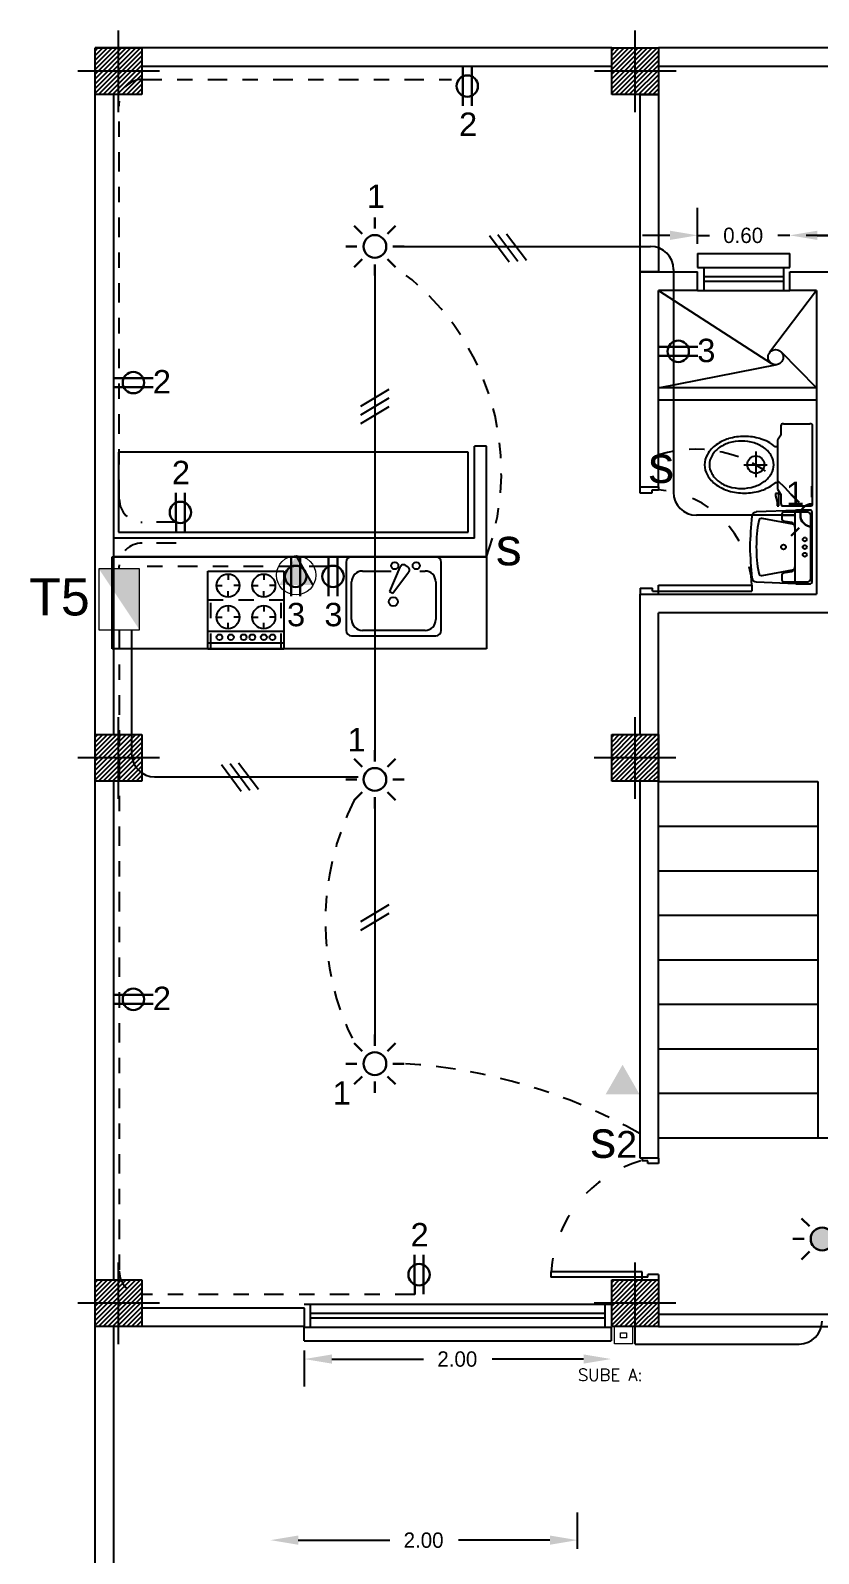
# Model space of a CAD drawing. Extents: x 876.5 to 905.5, y -346 to -323.9.
# Drawn here: x 876.68 to 881.82, y -334.09 to -324.17 of the extents above; entities that cross this region are included whole.
import ezdxf

# ---------------------------------------------------------------- set-up
doc = ezdxf.new("R2010")
doc.units = 0
doc.header["$LTSCALE"] = 0.01
for name, pattern in [('ACAD_ISO03W100', [30, 12, -18]), ('DASHDOT', [25.4, 12.7, -6.35, 0, -6.35]), ('HIDDEN', [0.375, 0.25, -0.125]), ('TRAZOS2', [9.525, 6.35, -3.175])]:
    doc.linetypes.add(name, pattern=pattern)
doc.layers.get('0').update_dxf_attribs({"linetype": 'CONTINUOUS'})
doc.styles.add('BARRIOS', font='arial.ttf')
doc.styles.add('STYLE5', font='simplex.shx', dxfattribs={"height": 2.6})

msp = doc.modelspace()

# ---------------------------------------------------------------- hatches: boundary and pattern name
h = msp.add_hatch(color=7)
h.dxf.hatch_style = 1
h.paths.add_polyline_path([(878.4132, -327.59), (878.3032, -327.7822), (878.5231, -327.7822)])
at = {"linetype": 'TRAZOS2', "lineweight": 0}
msp.add_hatch(color=7, dxfattribs=at).paths.add_polyline_path([(877.3924, -328.073), (877.3924, -327.6765), (877.1282, -327.6765)])
h = msp.add_hatch(color=7)
h.dxf.hatch_style = 1
h.paths.add_polyline_path([(880.5398, -330.9067), (880.4299, -331.0989), (880.6498, -331.0989)])
at = {"linetype": 'Continuous'}
h = msp.add_hatch(color=7, dxfattribs=at)
h.dxf.hatch_style = 1
h.paths.add_polyline_path([(881.7658, -332.0418, 1), (881.9141, -332.0418, 1)])

# ---------------------------------------------------------------- linework, layer by layer
at = {"color": 7}
for p, q in [((877.2561, -324.7005), (877.2561, -324.1685)), ((880.6221, -324.7005), (880.6221, -324.1685)), ((877.1041, -324.5865), (877.1041, -324.2825)), ((877.1041, -324.2825), (877.4081, -324.2825)), ((877.3982, -324.2825), (877.1041, -324.5766)), ((877.3675, -324.2825), (877.1041, -324.5459)), ((877.3368, -324.2825), (877.1041, -324.5152)), ((877.3061, -324.2825), (877.1041, -324.4845)), ((877.2754, -324.2825), (877.1041, -324.4538)), ((877.2446, -324.2825), (877.1041, -324.4231)), ((877.2139, -324.2825), (877.1041, -324.3924)), ((877.1832, -324.2825), (877.1041, -324.3616)), ((877.1525, -324.2825), (877.1041, -324.3309)), ((877.1218, -324.2825), (877.1041, -324.3002)), ((877.1041, -324.5865), (877.1041, -324.2825)), ((877.1041, -324.2825), (877.4081, -324.2825)), ((877.4081, -324.3033), (877.1249, -324.5865)), ((877.4081, -324.3341), (877.1556, -324.5865)), ((877.4081, -324.3648), (877.1863, -324.5865)), ((877.4081, -324.2825), (877.4081, -324.5865)), ((877.4081, -324.2825), (877.4081, -324.5865)), ((880.4701, -324.5865), (880.4701, -324.2825)), ((880.4701, -324.2825), (880.7741, -324.2825)), ((880.7642, -324.2825), (880.4701, -324.5766)), ((880.7335, -324.2825), (880.4701, -324.5459)), ((880.7028, -324.2825), (880.4701, -324.5152)), ((880.6721, -324.2825), (880.4701, -324.4845)), ((880.6414, -324.2825), (880.4701, -324.4538)), ((880.6106, -324.2825), (880.4701, -324.4231)), ((880.5799, -324.2825), (880.4701, -324.3924)), ((880.5492, -324.2825), (880.4701, -324.3616)), ((880.5185, -324.2825), (880.4701, -324.3309)), ((880.4878, -324.2825), (880.4701, -324.3002)), ((880.4701, -324.5865), (880.4701, -324.2825)), ((880.4701, -324.2825), (880.7741, -324.2825)), ((880.7741, -324.3033), (880.4909, -324.5865)), ((880.7741, -324.3341), (880.5216, -324.5865)), ((880.7741, -324.3648), (880.5523, -324.5865)), ((880.7741, -324.2825), (880.7741, -324.5865)), ((880.7741, -324.2825), (880.7741, -324.5865)), ((877.5221, -324.4345), (876.9901, -324.4345)), ((877.4081, -324.3955), (877.2171, -324.5865)), ((877.4081, -324.4262), (877.2478, -324.5865)), ((877.4081, -324.4569), (877.2785, -324.5865)), ((880.8881, -324.4345), (880.3561, -324.4345)), ((880.7741, -324.3955), (880.5831, -324.5865)), ((880.7741, -324.4262), (880.6138, -324.5865)), ((880.7741, -324.4569), (880.6445, -324.5865)), ((877.4081, -324.4876), (877.3092, -324.5865)), ((877.4081, -324.5183), (877.3399, -324.5865)), ((877.4081, -324.549), (877.3706, -324.5865)), ((880.7741, -324.4876), (880.6752, -324.5865)), ((880.7741, -324.5183), (880.7059, -324.5865)), ((880.7741, -324.549), (880.7366, -324.5865)), ((877.4081, -324.5865), (877.1041, -324.5865)), ((877.4081, -324.5865), (877.1041, -324.5865)), ((877.4081, -324.5798), (877.4013, -324.5865)), ((880.7741, -324.5865), (880.4701, -324.5865)), ((880.7741, -324.5865), (880.4701, -324.5865)), ((880.6541, -325.7419), (880.6541, -324.5865)), ((880.6541, -324.5865), (880.7737, -324.5865)), ((880.7741, -324.5798), (880.7673, -324.5865)), ((880.7737, -324.5865), (880.7737, -325.7419)), ((881.0288, -325.5594), (881.0288, -325.3233)), ((879.6719, -325.5041), (879.8013, -325.6769)), ((879.7279, -325.4983), (879.8572, -325.6711)), ((879.7838, -325.4926), (879.9132, -325.6654)), ((880.8488, -325.5033), (880.6688, -325.5033)), ((881.0288, -325.5033), (881.1055, -325.5033)), ((881.6288, -325.5033), (881.5522, -325.5033)), ((881.9154, -325.5033), (881.7354, -325.5033)), ((881.8088, -325.5033), (881.9888, -325.5033)), ((881.0288, -325.6219), (881.6288, -325.6219)), ((881.0288, -325.6219), (881.0288, -325.7119)), ((881.6288, -325.7119), (881.6288, -325.6219)), ((880.7737, -325.7419), (880.6541, -325.7419)), ((881.0288, -325.7119), (881.6288, -325.7119)), ((881.0688, -325.7119), (881.0688, -325.8619)), ((881.5888, -325.7119), (881.5888, -325.8619)), ((881.0288, -325.8619), (881.6288, -325.8619)), ((881.0688, -325.7719), (881.5888, -325.7719)), ((881.0688, -325.8019), (881.5888, -325.8019)), ((878.8335, -326.6164), (879.0186, -326.5054)), ((881.8041, -326.4963), (880.7741, -326.4963)), ((878.8335, -326.6726), (879.0186, -326.5616)), ((878.8335, -326.7289), (879.0186, -326.6179)), ((881.8041, -326.5763), (880.7741, -326.5763)), ((881.5711, -326.7445), (881.5711, -326.8047)), ((881.5889, -326.7311), (881.76, -326.7311)), ((881.7778, -327.2512), (881.7778, -326.7445)), ((881.5711, -326.8047), (881.5496, -326.8386)), ((881.5496, -326.8386), (881.5496, -327.1571)), ((881.4081, -326.9125), (881.4081, -327.0788)), ((881.5496, -326.8802, 0.32), (881.5337, -326.8802, 0.32)), ((881.3303, -326.9979), (881.4816, -326.9979)), ((880.6529, -327.1419), (880.6529, -327.1819)), ((880.7729, -327.1419), (880.7729, -327.1619)), ((881.5496, -327.1155, 0.32), (881.5333, -327.1155, 0.32)), ((880.6529, -327.1819), (880.7329, -327.1819)), ((880.7329, -327.1819), (880.7329, -327.1619)), ((880.7329, -327.1619), (880.7729, -327.1619)), ((881.5366, -327.1856, 0.62), (881.5366, -327.1999, 0.62)), ((881.5577, -327.1856, 0.62), (881.5366, -327.1856, 0.62)), ((881.5366, -327.1999, 0.62), (881.5468, -327.2391, 0.62)), ((881.5468, -327.2391, 0.62), (881.5468, -327.2656, 0.62)), ((881.5496, -327.1571), (881.5711, -327.191)), ((881.5577, -327.2656, 0.62), (881.5577, -327.1856, 0.62)), ((881.5711, -327.191), (881.5711, -327.2512)), ((881.6684, -327.2949), (881.4111, -327.3057)), ((881.6462, -327.3842), (881.4498, -327.3479)), ((881.5468, -327.2656, 0.62), (881.5577, -327.2656, 0.62)), ((881.5784, -327.3166), (881.5784, -327.3527)), ((881.7468, -327.3067), (881.5883, -327.3067)), ((881.5889, -327.2646), (881.76, -327.2646)), ((881.6624, -327.304), (881.6624, -327.5337)), ((881.7648, -327.2941), (881.6723, -327.2941)), ((881.7666, -327.7408), (881.7666, -327.3265)), ((881.7747, -327.5337), (881.7747, -327.304)), ((881.5865, -327.3625), (881.6434, -327.3729)), ((881.6514, -327.384), (881.6511, -327.3862)), ((881.6624, -327.5337), (881.6624, -327.7634)), ((881.7747, -327.7634), (881.7747, -327.5337)), ((878.5231, -327.7822), (878.4132, -327.59)), ((881.4498, -327.7194), (881.6462, -327.6831)), ((881.5784, -327.7146), (881.5784, -327.7507)), ((881.6434, -327.6945), (881.5865, -327.7048)), ((881.6511, -327.6811), (881.6514, -327.6834)), ((880.6541, -327.8019), (880.7341, -327.8019)), ((880.6541, -327.8019), (880.6541, -327.8419)), ((880.7341, -327.8219), (880.7341, -327.8019)), ((880.7341, -327.8219), (880.7741, -327.8219)), ((880.7741, -327.8219), (880.7741, -327.7819)), ((880.7741, -327.7819), (881.3828, -327.7819)), ((880.7741, -327.8219), (881.3828, -327.8219)), ((880.7741, -327.8419), (880.7741, -327.8219)), ((881.3828, -327.7819), (881.3828, -327.8219)), ((881.4111, -327.7616), (881.6684, -327.7724)), ((881.5883, -327.7606), (881.7468, -327.7606)), ((881.6723, -327.7733), (881.7648, -327.7733)), ((877.2561, -329.174), (877.2561, -328.642)), ((880.6213, -329.174), (880.6213, -328.642)), ((877.1041, -329.06), (877.1041, -328.756)), ((877.1041, -328.756), (877.4081, -328.756)), ((877.3982, -328.756), (877.1041, -329.0501)), ((877.3675, -328.756), (877.1041, -329.0194)), ((877.3368, -328.756), (877.1041, -328.9886)), ((877.3061, -328.756), (877.1041, -328.9579)), ((877.2754, -328.756), (877.1041, -328.9272)), ((877.2446, -328.756), (877.1041, -328.8965)), ((877.2139, -328.756), (877.1041, -328.8658)), ((877.1832, -328.756), (877.1041, -328.8351)), ((877.1525, -328.756), (877.1041, -328.8044)), ((877.1218, -328.756), (877.1041, -328.7737)), ((877.1041, -329.06), (877.1041, -328.756)), ((877.1041, -328.756), (877.4081, -328.756)), ((877.4081, -328.7768), (877.1249, -329.06)), ((877.4081, -328.8075), (877.1556, -329.06)), ((877.4081, -328.8382), (877.1863, -329.06)), ((877.4081, -328.756), (877.4081, -329.06)), ((877.4081, -328.756), (877.4081, -329.06)), ((880.4693, -329.06), (880.4693, -328.756)), ((880.4693, -328.756), (880.7733, -328.756)), ((880.7634, -328.756), (880.4693, -329.0501)), ((880.7327, -328.756), (880.4693, -329.0194)), ((880.702, -328.756), (880.4693, -328.9886)), ((880.6713, -328.756), (880.4693, -328.9579)), ((880.6405, -328.756), (880.4693, -328.9272)), ((880.6098, -328.756), (880.4693, -328.8965)), ((880.5791, -328.756), (880.4693, -328.8658)), ((880.5484, -328.756), (880.4693, -328.8351)), ((880.5177, -328.756), (880.4693, -328.8044)), ((880.487, -328.756), (880.4693, -328.7737)), ((880.4693, -329.06), (880.4693, -328.756)), ((880.4693, -328.756), (880.7733, -328.756)), ((880.7733, -328.7768), (880.4901, -329.06)), ((880.7733, -328.8075), (880.5208, -329.06)), ((880.7733, -328.8382), (880.5515, -329.06)), ((880.7733, -328.756), (880.7733, -329.06)), ((880.7733, -328.756), (880.7733, -329.06)), ((877.5221, -328.908), (876.9901, -328.908)), ((877.4081, -328.8689), (877.2171, -329.06)), ((877.4081, -328.8996), (877.2478, -329.06)), ((877.4081, -328.9303), (877.2785, -329.06)), ((880.8873, -328.908), (880.3553, -328.908)), ((880.7733, -328.8689), (880.5822, -329.06)), ((880.7733, -328.8996), (880.613, -329.06)), ((880.7733, -328.9303), (880.6437, -329.06)), ((877.4081, -328.9611), (877.3092, -329.06)), ((877.4081, -328.9918), (877.3399, -329.06)), ((877.4081, -329.0225), (877.3706, -329.06)), ((877.9264, -328.9509), (878.0558, -329.1236)), ((877.9824, -328.9451), (878.1117, -329.1179)), ((878.0383, -328.9394), (878.1677, -329.1122)), ((880.7733, -328.9611), (880.6744, -329.06)), ((880.7733, -328.9918), (880.7051, -329.06)), ((880.7733, -329.0225), (880.7358, -329.06)), ((877.4081, -329.06), (877.1041, -329.06)), ((877.4081, -329.06), (877.1041, -329.06)), ((877.4081, -329.0532), (877.4013, -329.06)), ((880.7733, -329.06), (880.4693, -329.06)), ((880.7733, -329.06), (880.4693, -329.06)), ((880.7733, -329.0532), (880.7665, -329.06)), ((880.7741, -329.0625), (881.8118, -329.0625)), ((880.7741, -329.3525), (881.8118, -329.3525)), ((880.7741, -329.6425), (881.8118, -329.6425)), ((878.8335, -329.9731), (879.0186, -329.8621)), ((878.8335, -330.0293), (879.0186, -329.9184)), ((880.7741, -329.9325), (881.8118, -329.9325)), ((880.7741, -330.2225), (881.8118, -330.2225)), ((880.7741, -330.2225), (881.8118, -330.2225)), ((880.7741, -330.5125), (881.8118, -330.5125)), ((880.7741, -330.8025), (881.8118, -330.8025)), ((880.7741, -331.0925), (881.8118, -331.0925)), ((880.7741, -331.3825), (881.8118, -331.3825)), ((880.6682, -331.5145), (880.6682, -331.5321)), ((880.7741, -331.5145), (880.7741, -331.5498)), ((880.7035, -331.5321), (880.6682, -331.5321)), ((880.7035, -331.5498), (880.7035, -331.5321)), ((880.7741, -331.5498), (880.7035, -331.5498)), ((877.2561, -332.7266), (877.2561, -332.1946)), ((880.6213, -332.7266), (880.6213, -332.1946)), ((877.1041, -332.6126), (877.1041, -332.3086)), ((877.1041, -332.3086), (877.4081, -332.3086)), ((877.3982, -332.3086), (877.1041, -332.6027)), ((877.3675, -332.3086), (877.1041, -332.572)), ((877.3368, -332.3086), (877.1041, -332.5413)), ((877.3061, -332.3086), (877.1041, -332.5106)), ((877.2754, -332.3086), (877.1041, -332.4798)), ((877.2446, -332.3086), (877.1041, -332.4491)), ((877.2139, -332.3086), (877.1041, -332.4184)), ((877.1832, -332.3086), (877.1041, -332.3877)), ((877.1525, -332.3086), (877.1041, -332.357)), ((877.1218, -332.3086), (877.1041, -332.3263)), ((877.1041, -332.6126), (877.1041, -332.3086)), ((877.1041, -332.3086), (877.4081, -332.3086)), ((877.4081, -332.3086), (877.4081, -332.6126)), ((877.4081, -332.3086), (877.4081, -332.6126)), ((880.0735, -332.2556), (880.0735, -332.2909)), ((880.6682, -332.2556), (880.0735, -332.2556)), ((880.6682, -332.2909), (880.0735, -332.2909)), ((880.4693, -332.6126), (880.4693, -332.3086)), ((880.4693, -332.3086), (880.7733, -332.3086)), ((880.7634, -332.3086), (880.4693, -332.6027)), ((880.7327, -332.3086), (880.4693, -332.572)), ((880.702, -332.3086), (880.4693, -332.5413)), ((880.6713, -332.3086), (880.4693, -332.5106)), ((880.6405, -332.3086), (880.4693, -332.4798)), ((880.6098, -332.3086), (880.4693, -332.4491)), ((880.5791, -332.3086), (880.4693, -332.4184)), ((880.5484, -332.3086), (880.4693, -332.3877)), ((880.5177, -332.3086), (880.4693, -332.357)), ((880.487, -332.3086), (880.4693, -332.3263)), ((880.4693, -332.6126), (880.4693, -332.3086)), ((880.4693, -332.3086), (880.7733, -332.3086)), ((880.6682, -332.2909), (880.6682, -332.2556)), ((880.6682, -332.3086), (880.6682, -332.2909)), ((880.7035, -332.2909), (880.6682, -332.2909)), ((880.7741, -332.2733), (880.7035, -332.2733)), ((880.7035, -332.2909), (880.7035, -332.2733)), ((880.7733, -332.3086), (880.7733, -332.6126)), ((880.7733, -332.3086), (880.7733, -332.6126)), ((880.7741, -332.2733), (880.7741, -332.3086)), ((877.4081, -332.3294), (877.1249, -332.6126)), ((877.4081, -332.3601), (877.1556, -332.6126)), ((877.4081, -332.3908), (877.1863, -332.6126)), ((880.7733, -332.3294), (880.4901, -332.6126)), ((880.7733, -332.3601), (880.5208, -332.6126)), ((880.7733, -332.3908), (880.5515, -332.6126)), ((877.5221, -332.4606), (876.9901, -332.4606)), ((877.4081, -332.4215), (877.2171, -332.6126)), ((877.4081, -332.4523), (877.2478, -332.6126)), ((877.4081, -332.483), (877.2785, -332.6126)), ((878.4662, -332.4656), (880.4662, -332.4656)), ((878.5062, -332.6156), (878.5062, -332.4656)), ((880.8873, -332.4606), (880.3553, -332.4606)), ((880.4262, -332.6156), (880.4262, -332.4656)), ((880.7733, -332.4215), (880.5822, -332.6126)), ((880.7733, -332.4523), (880.613, -332.6126)), ((880.7733, -332.483), (880.6437, -332.6126)), ((877.4081, -332.5137), (877.3092, -332.6126)), ((877.4081, -332.5444), (877.3399, -332.6126)), ((877.4081, -332.5751), (877.3706, -332.6126)), ((877.4081, -332.6058), (877.4013, -332.6126)), ((878.5062, -332.5256), (880.4262, -332.5256)), ((878.5062, -332.5556), (880.4262, -332.5556)), ((880.7733, -332.5137), (880.6744, -332.6126)), ((880.7733, -332.5444), (880.7051, -332.6126)), ((880.7733, -332.5751), (880.7358, -332.6126)), ((880.7733, -332.6058), (880.7665, -332.6126)), ((880.7741, -332.5325), (882.9491, -332.5326)), ((877.4081, -332.6126), (877.1041, -332.6126)), ((877.4081, -332.6126), (877.1041, -332.6126)), ((878.4662, -332.6156), (880.4662, -332.6156)), ((878.4662, -332.7056), (878.4662, -332.6156)), ((878.4662, -332.7056), (880.4662, -332.7056)), ((880.4662, -332.6156), (880.4662, -332.7056)), ((880.7733, -332.6126), (880.4693, -332.6126)), ((880.7733, -332.6126), (880.4693, -332.6126)), ((880.7741, -332.6125), (882.9491, -332.6126)), ((878.4662, -332.7681), (878.4662, -333.0041)), ((878.6462, -332.8241), (879.2429, -332.8241)), ((880.2862, -332.8241), (879.6896, -332.8241)), ((880.2465, -334.06), (880.2465, -333.824)), ((878.4265, -334.004), (879.0232, -334.004)), ((880.0665, -334.004), (879.4698, -334.004))]:
    msp.add_line(p, q, dxfattribs=at)
at = {"color": 7, "linetype": 'Continuous'}
for p, q in [((877.1041, -334.2425), (877.1041, -324.2825)), ((880.4701, -324.2825), (877.1041, -324.2825)), ((882.9491, -324.2825), (880.7741, -324.2825)), ((880.4701, -324.4025), (877.4081, -324.4025)), ((882.9491, -324.4025), (880.7741, -324.4025)), ((877.2241, -328.756), (877.2241, -324.5865)), ((879.116, -325.5759), (880.7216, -325.5759)), ((880.6541, -327.1419), (880.6541, -325.7419)), ((880.6541, -325.7419), (881.0288, -325.7419)), ((880.8716, -325.7259), (880.8716, -327.1768)), ((881.0288, -325.8619), (881.0288, -325.7419)), ((881.6288, -325.7419), (882.0954, -325.7419)), ((881.6288, -325.8619), (881.6288, -325.7419)), ((878.9261, -325.7658), (878.9261, -328.858)), ((880.7741, -325.8619), (881.5102, -326.3384)), ((880.7741, -327.1419), (880.7741, -325.8619)), ((881.0288, -325.8619), (880.7741, -325.8619)), ((881.8041, -325.8619), (881.4977, -326.2671)), ((881.8041, -325.8619), (881.6288, -325.8619)), ((881.8041, -325.8619), (881.8041, -327.8419)), ((880.7741, -326.4963), (881.5466, -326.3455)), ((881.8041, -326.4963), (881.5722, -326.2622)), ((879.5341, -326.9169), (877.2552, -326.9169)), ((877.2552, -326.9169), (877.2552, -327.4369)), ((879.5341, -327.4369), (879.5341, -326.9169)), ((879.5741, -327.4769), (879.5741, -326.8769)), ((879.6541, -326.8769), (879.5741, -326.8769)), ((879.6541, -327.5969), (879.6541, -326.8769)), ((880.6541, -327.1419), (880.7741, -327.1419)), ((881.5827, -327.3268), (881.0216, -327.3268)), ((877.2552, -327.4369), (879.5341, -327.4369)), ((879.5741, -327.4769), (877.2241, -327.4769)), ((877.2152, -327.5969), (879.6541, -327.5969)), ((877.2152, -328.1969), (877.2152, -327.5969)), ((879.6541, -327.5969), (877.2241, -327.5969)), ((879.6541, -327.5969), (879.6541, -328.1969)), ((880.6541, -328.75), (880.6541, -327.8419)), ((880.6541, -327.8419), (881.8041, -327.8419)), ((880.7741, -328.75), (880.7741, -327.9619)), ((882.9491, -327.9619), (880.7741, -327.9619)), ((877.3411, -328.073), (877.3411, -328.8815)), ((879.6541, -328.1969), (877.2152, -328.1969)), ((880.6541, -328.756), (880.6541, -328.75)), ((880.7741, -331.5145), (880.7741, -328.75)), ((877.4911, -329.0315), (878.8163, -329.0315)), ((877.2241, -332.3086), (877.2241, -329.06)), ((880.6541, -331.5145), (880.6541, -329.06)), ((880.6541, -329.0625), (880.6541, -329.06)), ((880.7741, -329.1825), (880.7741, -329.0625)), ((881.8118, -329.0625), (881.8118, -331.3825)), ((878.9261, -329.2377), (878.9261, -330.71)), ((881.8118, -331.3825), (881.8918, -331.3825)), ((880.7741, -331.5145), (880.6541, -331.5145)), ((878.4674, -332.4925), (877.4081, -332.4925)), ((878.4674, -332.6125), (878.4674, -332.4925)), ((878.4674, -332.6125), (877.2241, -332.6125)), ((877.2241, -334.2425), (877.2241, -332.6126)), ((880.7741, -332.6125), (880.6541, -332.6125)), ((880.6213, -332.7266), (881.6899, -332.7266))]:
    msp.add_line(p, q, dxfattribs=at)
at = {"color": 7, "lineweight": 30}
for p, q in [((879.4988, -324.5309), (879.4988, -324.4025)), ((879.557, -324.5309), (879.557, -324.4025)), ((879.4988, -324.5309), (879.4988, -324.6593)), ((879.557, -324.5309), (879.557, -324.6593)), ((878.8435, -325.4934), (878.7918, -325.4416)), ((878.8435, -325.4934), (878.7918, -325.4416)), ((878.9261, -325.4592), (878.9261, -325.386)), ((878.9261, -325.4592), (878.9261, -325.386)), ((879.0086, -325.4934), (879.0603, -325.4416)), ((879.0086, -325.4934), (879.0603, -325.4416)), ((878.8093, -325.5759), (878.7362, -325.5759)), ((878.8093, -325.5759), (878.7362, -325.5759)), ((878.8435, -325.6585), (878.7918, -325.7102)), ((878.8435, -325.6585), (878.7918, -325.7102)), ((879.0086, -325.6585), (879.0603, -325.7102)), ((879.0086, -325.6585), (879.0603, -325.7102)), ((879.0428, -325.5759), (879.116, -325.5759)), ((879.0428, -325.5759), (879.116, -325.5759)), ((878.9261, -325.6926), (878.9261, -325.7658)), ((878.9261, -325.6926), (878.9261, -325.7658)), ((880.9025, -326.2301), (880.7741, -326.2301)), ((880.9025, -326.2301), (881.0309, -326.2301)), ((880.9025, -326.2882), (880.7741, -326.2882)), ((880.9025, -326.2882), (881.0309, -326.2882)), ((877.3525, -326.4337), (877.2241, -326.4337)), ((877.3525, -326.4337), (877.4809, -326.4337)), ((877.3525, -326.4919), (877.2241, -326.4919)), ((877.3525, -326.4919), (877.4809, -326.4919)), ((881.7726, -327.2101), (881.7726, -327.137)), ((877.6299, -327.3086), (877.6292, -327.1802)), ((877.688, -327.3083), (877.6873, -327.1799)), ((881.69, -327.2443), (881.6383, -327.1926)), ((877.6299, -327.3086), (877.6305, -327.4369)), ((877.688, -327.3083), (877.6887, -327.4366)), ((881.6558, -327.3268), (881.5827, -327.3268)), ((881.69, -327.4094), (881.6383, -327.4611)), ((881.7726, -327.4436), (881.7726, -327.5167)), ((878.3809, -327.7253), (878.3809, -327.5969)), ((878.4391, -327.7253), (878.4391, -327.5969)), ((878.6241, -327.7253), (878.6241, -327.5969)), ((878.6823, -327.7253), (878.6823, -327.5969)), ((878.3809, -327.7253), (878.3809, -327.8537)), ((878.4391, -327.7253), (878.4391, -327.8537)), ((878.6241, -327.7253), (878.6241, -327.8537)), ((878.6823, -327.7253), (878.6823, -327.8537)), ((878.8435, -328.9653), (878.7918, -328.9136)), ((878.8435, -328.9653), (878.7918, -328.9136)), ((878.9261, -328.9311), (878.9261, -328.858)), ((878.9261, -328.9311), (878.9261, -328.858)), ((879.0086, -328.9653), (879.0603, -328.9136)), ((879.0086, -328.9653), (879.0603, -328.9136)), ((878.8093, -329.0478), (878.7362, -329.0478)), ((878.8093, -329.0478), (878.7362, -329.0478)), ((878.8435, -329.1304), (878.7918, -329.1821)), ((878.8435, -329.1304), (878.7918, -329.1821)), ((879.0086, -329.1304), (879.0603, -329.1821)), ((879.0086, -329.1304), (879.0603, -329.1821)), ((879.0428, -329.0478), (879.116, -329.0478)), ((879.0428, -329.0478), (879.116, -329.0478)), ((878.9261, -329.1646), (878.9261, -329.2377)), ((878.9261, -329.1646), (878.9261, -329.2377)), ((877.3525, -330.4513), (877.2241, -330.4513)), ((877.3525, -330.5095), (877.2241, -330.5095)), ((877.3525, -330.4513), (877.4809, -330.4513)), ((877.3525, -330.5095), (877.4809, -330.5095)), ((878.9261, -330.7831), (878.9261, -330.71)), ((878.9261, -330.7831), (878.9261, -330.71)), ((878.8435, -330.8173), (878.7918, -330.7656)), ((878.8435, -330.8173), (878.7918, -330.7656)), ((879.0086, -330.8173), (879.0603, -330.7656)), ((879.0086, -330.8173), (879.0603, -330.7656)), ((878.8093, -330.8999), (878.7362, -330.8999)), ((878.8093, -330.8999), (878.7362, -330.8999)), ((879.0428, -330.8999), (879.116, -330.8999)), ((879.0428, -330.8999), (879.116, -330.8999)), ((878.8435, -330.9824), (878.7918, -331.0341)), ((878.8435, -330.9824), (878.7918, -331.0341)), ((878.9261, -331.0166), (878.9261, -331.0897)), ((878.9261, -331.0166), (878.9261, -331.0897)), ((879.0086, -330.9824), (879.0603, -331.0341)), ((879.0086, -330.9824), (879.0603, -331.0341)), ((881.7574, -331.9592), (881.7057, -331.9075)), ((881.7232, -332.0418), (881.6501, -332.0418)), ((879.185, -332.2743), (879.1843, -332.146)), ((879.2431, -332.274), (879.2425, -332.1456)), ((881.7574, -332.1243), (881.7057, -332.176)), ((879.185, -332.2743), (879.1856, -332.4027)), ((879.2431, -332.274), (879.2438, -332.4024))]:
    msp.add_line(p, q, dxfattribs=at)
at = {"color": 7, "linetype": 'DASHDOT'}
for p, q in [((877.4103, -324.4882), (879.426, -324.4882)), ((877.2603, -327.2228), (877.2603, -324.6382)), ((877.6302, -327.3728), (877.4103, -327.3728)), ((877.6302, -327.5078), (877.4103, -327.5078)), ((877.2603, -327.6765), (877.2603, -327.6578)), ((878.6241, -327.6611), (877.3794, -327.6611)), ((877.2603, -328.073), (877.2603, -332.2527)), ((879.1856, -332.4027), (877.4103, -332.4027))]:
    msp.add_line(p, q, dxfattribs=at)
at = {"color": 7, "linetype": 'ByBlock'}
for p, q in [((878.7391, -327.6321), (878.7391, -328.0771)), ((879.3232, -327.5969), (878.7742, -327.5969)), ((879.3583, -328.0771), (879.3583, -327.6321)), ((877.8382, -328.1969), (877.8382, -327.691)), ((877.8382, -327.691), (878.3335, -327.691)), ((877.9693, -327.7098), (877.9693, -327.7472)), ((878.2023, -327.7098), (878.2023, -327.7472)), ((878.3335, -327.691), (878.3335, -328.1969)), ((878.8445, -327.6906), (879.0319, -327.6906)), ((879.0896, -327.6644), (879.0217, -327.8236)), ((879.042, -327.8353), (879.146, -327.697)), ((879.1233, -327.6524), (879.1396, -327.6618)), ((879.2193, -327.6906), (879.2529, -327.6906)), ((877.8944, -327.7847), (877.9319, -327.7847)), ((877.9693, -327.8597), (877.9693, -327.8222)), ((878.0443, -327.7847), (878.0068, -327.7847)), ((878.1274, -327.7847), (878.1648, -327.7847)), ((878.2023, -327.8597), (878.2023, -327.8222)), ((878.2773, -327.7847), (878.2398, -327.7847)), ((878.7742, -328.0068), (878.7742, -327.7609)), ((879.0217, -327.8236), (879.042, -327.8353)), ((879.3232, -327.7609), (879.3232, -328.0068)), ((877.9693, -327.9159), (877.9693, -327.9534)), ((878.2023, -327.9159), (878.2023, -327.9534)), ((877.8944, -327.9908), (877.9319, -327.9908)), ((877.9693, -328.0658), (877.9693, -328.0283)), ((878.0443, -327.9908), (878.0068, -327.9908)), ((878.1274, -327.9908), (878.1648, -327.9908)), ((878.2023, -328.0658), (878.2023, -328.0283)), ((878.2773, -327.9908), (878.2398, -327.9908)), ((878.3335, -328.0845), (877.8382, -328.0845)), ((878.7742, -328.1122), (879.3232, -328.1122)), ((879.2193, -328.0771), (878.8445, -328.0771)), ((879.2529, -328.0771), (879.2193, -328.0771)), ((878.3335, -328.1595), (877.8382, -328.1595)), ((877.8382, -328.1969), (878.3335, -328.1969))]:
    msp.add_line(p, q, dxfattribs=at)
at = {"color": 7, "lineweight": 0}
for p, q in [((877.1282, -327.6765), (877.1282, -328.073)), ((877.3924, -327.6765), (877.1282, -327.6765)), ((877.3924, -328.073), (877.3924, -327.6765)), ((877.1282, -328.073), (877.3924, -328.073)), ((880.4864, -332.6126), (880.6044, -332.6126)), ((880.4864, -332.7259), (880.4864, -332.6126)), ((880.5264, -332.6526), (880.5644, -332.6526)), ((880.5264, -332.6859), (880.5264, -332.6526)), ((880.5644, -332.6859), (880.5264, -332.6859)), ((880.5644, -332.6526), (880.5644, -332.6859)), ((880.6044, -332.6126), (880.6044, -332.7259)), ((880.6044, -332.7259), (880.4864, -332.7259))]:
    msp.add_line(p, q, dxfattribs=at)
at = {"color": 7, "linetype": 'HIDDEN'}
for p, q in [((877.8382, -327.8784), (878.3335, -327.8784)), ((877.8569, -328.1969), (877.8569, -327.8784)), ((878.3147, -328.1969), (878.3147, -327.8784))]:
    msp.add_line(p, q, dxfattribs=at)
at = {"color": 7, "lineweight": 30}
for centre, radius in [((879.5279, -324.5309), 0.0698), ((878.9261, -325.5759), 0.0742), ((878.9261, -325.5759), 0.0742), ((880.9025, -326.2592), 0.0698), ((877.3525, -326.4628), 0.0698), ((877.6589, -327.3084), 0.0698), ((878.41, -327.7253), 0.0698), ((878.6532, -327.7253), 0.0698), ((878.9261, -329.0478), 0.0742), ((878.9261, -329.0478), 0.0742), ((877.3525, -330.4804), 0.0698), ((878.9261, -330.8999), 0.0742), ((878.9261, -330.8999), 0.0742), ((881.8399, -332.0418), 0.0742), ((879.214, -332.2742), 0.0698)]:
    msp.add_circle(centre, radius, dxfattribs=at)
at = {"color": 7, "linetype": 'Continuous'}
msp.add_circle((881.5371, -326.2969), 0.0494, dxfattribs=at)
at = {"color": 7}
for centre, radius in [((881.4081, -326.9968), 0.0562), ((881.5883, -327.5337), 0.0155), ((881.7271, -327.4848), 0.013), ((881.7271, -327.5343), 0.013), ((881.7271, -327.5838), 0.013)]:
    msp.add_circle(centre, radius, dxfattribs=at)
at = {"color": 7, "lineweight": 15}
msp.add_circle((878.4132, -327.7175), 0.1276, dxfattribs=at)
at = {"color": 7, "linetype": 'ByBlock'}
for centre, radius in [((879.0553, -327.6555), 0.0234), ((879.1958, -327.6555), 0.0234), ((877.9693, -327.7847), 0.075), ((878.2023, -327.7847), 0.075), ((877.9693, -327.9908), 0.075), ((878.2023, -327.9908), 0.075), ((879.0458, -327.8903), 0.0293), ((877.9131, -328.122), 0.0187), ((877.9881, -328.122), 0.0187), ((878.0711, -328.122), 0.0187), ((878.1274, -328.122), 0.0187), ((878.2023, -328.122), 0.0187), ((878.2585, -328.122), 0.0187)]:
    msp.add_circle(centre, radius, dxfattribs=at)
at = {"color": 7, "linetype": 'DASHDOT'}
for centre, radius, start, end in [((877.4103, -324.6382), 0.15, 90, 180), ((878.1149, -327.0445), 1.6353, 340.25505, 54.68178), ((881.0159, -327.6994), 0.8026, 39.15407, 107.53432), ((877.4103, -327.2228), 0.15, 180, 270), ((877.4103, -327.6578), 0.15, 90, 180), ((880.3591, -329.9739), 1.7559, 153.19747, 206.80253), ((878.8981, -334.4569), 3.5637, 60.47969, 86.49592), ((877.4103, -332.2527), 0.15, 180, 270)]:
    msp.add_arc(centre, radius, start, end, dxfattribs=at)
at = {"color": 7, "linetype": 'Continuous'}
for centre, start, end in [((880.7216, -325.7259), 0, 90), ((881.0216, -327.1768), 180, 270), ((877.4911, -328.8815), 180, 270), ((881.6899, -332.5766), 270, 0)]:
    msp.add_arc(centre, 0.15, start, end, dxfattribs=at)
at = {"color": 7}
for centre, radius, start, end in [((881.5843, -326.7435), 0.0132, 69.69005, 184.04974), ((881.7646, -326.7435), 0.0132, 355.95026, 110.30995), ((881.3078, -327.0883), 0.2714, 106.44276, 125.46987), ((881.3336, -327.1757), 0.3626, 90, 106.44276), ((881.3152, -327.1265), 0.2832, 90, 106.98776), ((881.3152, -327.1265), 0.2832, 73.01224, 90), ((881.3336, -327.1757), 0.3626, 73.55724, 90), ((881.3594, -327.0883), 0.2714, 50.04959, 73.55724), ((881.208, -326.9979), 0.1337, 149.82832, 180), ((881.2683, -327.0329), 0.2034, 125.46987, 149.82832), ((881.2211, -326.9978), 0.1155, 150.68062, 180), ((881.2663, -327.0233), 0.1674, 126.41008, 150.68062), ((881.2959, -327.0633), 0.2171, 106.98776, 126.41008), ((881.3345, -327.0633), 0.2171, 53.58992, 73.01224), ((881.364, -327.0233), 0.1674, 29.31938, 53.58992), ((881.4092, -326.9978), 0.1155, 360, 29.31938), ((881.208, -326.9979), 0.1337, 180, 210.17168), ((881.2211, -326.9978), 0.1155, 180, 209.31938), ((881.4092, -326.9978), 0.1155, 330.68062, 360), ((881.2683, -326.9628), 0.2034, 210.17168, 234.53013), ((881.2663, -326.9724), 0.1674, 209.31938, 233.58992), ((881.3078, -326.9074), 0.2714, 234.53013, 253.55724), ((881.2959, -326.9324), 0.2171, 233.58992, 253.01224), ((881.3152, -326.8692), 0.2832, 253.01224, 270), ((881.3152, -326.8692), 0.2832, 270, 286.98776), ((881.3345, -326.9324), 0.2171, 286.98776, 306.41008), ((881.3594, -326.9074), 0.2714, 286.44276, 305.46987), ((881.364, -326.9724), 0.1674, 306.41008, 330.68062), ((881.3989, -326.9628), 0.2034, 305.46987, 311.35643), ((881.3336, -326.82), 0.3626, 253.55724, 270), ((881.3336, -326.82), 0.3626, 270, 286.44276), ((881.5843, -327.2522), 0.0132, 175.95026, 290.30995), ((881.7646, -327.2522), 0.0132, 249.69005, 4.04974), ((885.9369, -327.761), 4.5743, 174.62682, 177.15149), ((881.4123, -327.3354), 0.0297, 92.4154, 174.62682), ((881.4462, -327.3674), 0.0198, 79.53121, 169.29695), ((881.5883, -327.3166), 0.0099, 90, 180), ((881.6723, -327.304), 0.0099, 90, 180), ((881.7468, -327.3265), 0.0198, 0, 90), ((881.7648, -327.304), 0.0099, 0, 90), ((882.3056, -327.5299), 0.8944, 169.29695, 180.24327), ((881.5883, -327.3527), 0.0099, 180, 259.65732), ((881.6416, -327.3826), 0.0099, 352.17882, 79.65732), ((881.6426, -327.4037), 0.0198, 0, 79.53121), ((885.9369, -327.3063), 4.5743, 182.84851, 185.37318), ((882.3056, -327.5375), 0.8944, 179.75673, 190.70305), ((881.4123, -327.7319), 0.0297, 185.37318, 267.5846), ((881.4462, -327.6999), 0.0198, 190.70305, 280.46879), ((881.5883, -327.7146), 0.0099, 100.34268, 180), ((881.6416, -327.6847), 0.0099, 280.34268, 7.82118), ((881.6426, -327.6636), 0.0198, 280.46879, 0), ((881.7468, -327.7408), 0.0198, 270, 0), ((881.5883, -327.7507), 0.0099, 180, 270), ((881.6723, -327.7634), 0.0099, 180, 270), ((881.7648, -327.7634), 0.0099, 270, 0)]:
    msp.add_arc(centre, radius, start, end, dxfattribs=at)
at = {"color": 7, "linetype": 'ACAD_ISO03W100'}
for centre, radius, start, end in [((880.7275, -327.8165), 0.6562, 3.02525, 86.02786), ((880.8892, -332.3172), 0.818, 106.31466, 175.68236)]:
    msp.add_arc(centre, radius, start, end, dxfattribs=at)
at = {"color": 7, "lineweight": 30}
msp.add_arc((881.7726, -327.3268), 0.0742, 90, 270, dxfattribs=at)
at = {"color": 7, "linetype": 'ByBlock'}
for centre, radius, start, end in [((878.7742, -327.6321), 0.0351, 90, 180), ((879.3232, -327.6321), 0.0351, 0, 90), ((878.8445, -327.7609), 0.0703, 90, 180), ((879.1115, -327.6726), 0.0234, 60, 159.46232), ((879.1279, -327.6821), 0.0234, 320.53768, 60), ((879.2529, -327.7609), 0.0703, 0, 90), ((878.8445, -328.0068), 0.0703, 180, 270), ((879.2529, -328.0068), 0.0703, 270, 0), ((878.7742, -328.0771), 0.0351, 180, 270), ((879.3232, -328.0771), 0.0351, 270, 0)]:
    msp.add_arc(centre, radius, start, end, dxfattribs=at)
at = {"color": 7}
for points in [[(880.8488, -325.4733), (880.8488, -325.5333), (881.0288, -325.5033)], [(881.8088, -325.4733), (881.8088, -325.5333), (881.6288, -325.5033)], [(878.6462, -332.7941), (878.6462, -332.8541), (878.4662, -332.8241)], [(880.2862, -332.7941), (880.2862, -332.8541), (880.4662, -332.8241)], [(878.4265, -333.974), (878.4265, -334.034), (878.2465, -334.004)], [(880.0665, -333.974), (880.0665, -334.034), (880.2465, -334.004)]]:
    msp.add_solid(points, dxfattribs=at)

# ---------------------------------------------------------------- texts
at = {"color": 7, "linetype": 'Continuous', "style": 'BARRIOS'}
for s, height, p in [('2', 0.1523, (879.4743, -324.8555)), ('1', 0.1523, (878.8737, -325.3247)), ('3', 0.1523, (881.0264, -326.3293)), ('2', 0.1523, (877.4792, -326.533)), ('s', 0.2416, (880.7074, -327.1166)), ('2', 0.1523, (877.6033, -327.1245)), ('1', 0.1523, (881.6048, -327.261)), ('s', 0.2416, (879.7142, -327.653)), ('T5', 0.24165, (876.6743, -327.9797)), ('3', 0.1523, (878.3536, -328.05)), ('3', 0.1523, (878.5967, -328.05)), ('1', 0.1523, (878.7472, -328.8656)), ('2', 0.1523, (877.4792, -330.5505)), ('1', 0.1523, (878.6511, -331.1669)), ('s', 0.2416, (880.3296, -331.5132)), ('2', 0.1749, (880.4984, -331.5132)), ('2', 0.1523, (879.1584, -332.0902))]:
    msp.add_text(s, height=height, dxfattribs=at).set_placement(p)
at = {"color": 7, "linetype": 'Continuous'}
for s, p in [('0.60', (881.1955, -325.5533)), ('2.00', (879.3329, -332.8741)), ('2.00', (879.1132, -334.054))]:
    msp.add_text(s, height=0.1, dxfattribs=at).set_placement(p)
at = {"color": 7, "style": 'STYLE5'}
msp.add_text('SUBE A:', height=0.078, dxfattribs=at).set_placement((880.2492, -332.9666))

doc.saveas('drawing.dxf')
